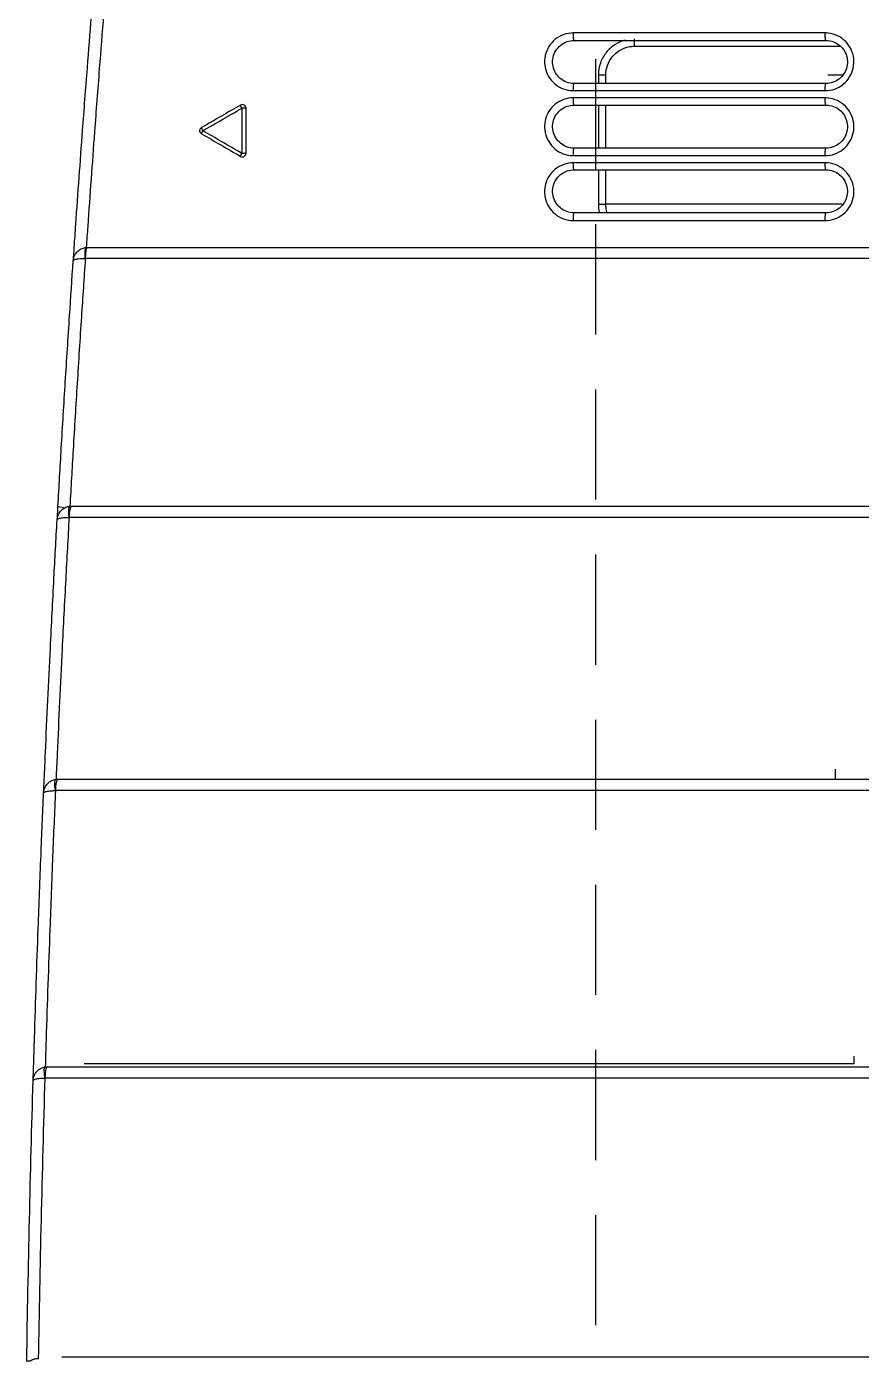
# Model space of a CAD drawing. Header units: inches. Extents: x 4000 to 56200, y 2703 to 36422.
# Drawn here: x 15843.9 to 15900.7, y 17862 to 17953 of the extents above; entities that cross this region are included whole.
import ezdxf

# ---------------------------------------------------------------- set-up
doc = ezdxf.new("R2010")
doc.units = ezdxf.units.IN
doc.header["$LTSCALE"] = 30
doc.header["$MEASUREMENT"] = 0
doc.linetypes.add('HIDDEN', pattern=[0.375, 0.25, -0.125])
doc.layers.add('06-LIGHT', color=4, linetype='Continuous')

# ---------------------------------------------------------------- blocks, each defined once
blk = doc.blocks.new('1370')
at = {"color": 8}
for p, q in [((15898.439, 17949.679), (15899.466, 17949.679)), ((15899.433, 17940.866), (15883.333, 17940.866))]:
    blk.add_line(p, q, dxfattribs=at)
at = {"color": 1, "linetype": 'HIDDEN'}
blk.add_lwpolyline([(17175.401, 17588.849), (17175.401, 18029.501), (15882.625, 18029.501), (15882.625, 17588.849)], close=True, dxfattribs=at)
at = {"color": 8}
for centre, start, end in [((15858.589, 17947.413), 0, 120), ((15858.589, 17944.344), 240, 0)]:
    blk.add_arc(centre, 0.245, start, end, dxfattribs=at)
at = {"color": 8, "extrusion": (0, 0, -1)}
blk.add_arc((-15855.931, 17945.879), 0.245, 300, 60, dxfattribs=at)
for centre, major_axis, ratio, start_param, end_param in [((15881.179, 17952.522), (0, -0.49), 0.120552, 0, 1.609749), ((15882.844, 17949.679), (-0.49, 0), 0.00112, 1.53589, 3.141593), ((15898.316, 17948.605), (0, -0.49), 0.10335, 1.576989, 3.141593), ((15858.589, 17947.413), (-0.122, 0.212), 0.132333, 4.784137, 6.283185), ((15858.589, 17947.413), (0.245, 0), 0.003959, 0, 1.721518), ((15855.931, 17945.879), (-0.122, 0.212), 0.14247, 4.775685, 6.283185), ((15855.931, 17945.879), (0.122, 0.212), 0.126402, 3.141593, 4.620752), ((15858.589, 17944.344), (0.122, 0.212), 0.116328, 3.141593, 4.612423), ((15858.589, 17944.344), (-0.245, 0), 0.028883, 3.141593, 4.863098), ((15882.844, 17940.866), (-0.49, 0), 0.00112, 1.53589, 3.141593), ((15848.027, 17937.144), (0.08, -0.779), 0.16865, 1.619684, 3.142132), ((15848.047, 17937.145), (0, 0.783), 0.172581, 4.743891, 6.283185), ((15846.927, 17919.518), (0.094, -0.778), 0.175481, 1.613044, 3.142228), ((15846.001, 17900.912), (0.109, -0.776), 0.18309, 1.608242, 3.142333), ((15845.287, 17881.327), (0.124, -0.773), 0.18902, 1.609012, 3.142438)]:
    blk.add_ellipse(centre, major_axis=major_axis, ratio=ratio, start_param=start_param, end_param=end_param, dxfattribs=at)
at = {"color": 8, "extrusion": (-1.34547e-29, 5.49329e-14, -1)}
for centre, major_axis, ratio, start_param, end_param in [((15885.292, 17952.127), (0, 0.49), 0.0349, 3.141593, 4.713595), ((15898.316, 17952.522), (0, 0.49), 0.103408, 3.141593, 4.75217), ((15881.179, 17948.605), (0, 0.49), 0.120728, 4.718615, 6.283185), ((15881.179, 17948.115), (0, 0.49), 0.120738, 3.141593, 4.714524), ((15898.316, 17948.115), (0, 0.49), 0.10333, 3.141593, 4.714382), ((15881.179, 17944.198), (0, 0.49), 0.120719, 4.68176, 6.283185), ((15898.316, 17944.198), (0, 0.49), 0.103065, 4.680761, 6.283185), ((15881.179, 17943.709), (0, 0.49), 0.120705, 3.141593, 4.677658), ((15898.316, 17943.709), (0, 0.49), 0.103019, 3.141593, 4.676553), ((15881.179, 17939.792), (0, 0.49), 0.120491, 4.644768, 6.283185), ((15898.316, 17939.792), (0, 0.49), 0.102549, 4.642806, 6.283185), ((15846.951, 17919.519), (0, 0.783), 0.179084, 4.733363, 6.283185), ((15846.029, 17900.914), (0, 0.783), 0.1863, 4.724017, 6.283185), ((15845.318, 17881.329), (0, 0.783), 0.192414, 4.720156, 6.283185)]:
    blk.add_ellipse(centre, major_axis=major_axis, ratio=ratio, start_param=start_param, end_param=end_param, dxfattribs=at)
at = {"color": 8}
for points, knots in [([(15847.139, 17937.928), (15847.139, 17937.928), (15847.139, 17937.929), (15847.175, 17938.451), (15847.211, 17938.974), (15847.395, 17941.627), (15847.549, 17943.762), (15847.813, 17947.32), (15847.921, 17948.744), (15848.122, 17951.336), (15848.214, 17952.506), (15848.307, 17953.674)], [0, 0, 0, 0, 0.000004, 0.000004, 0.099857, 0.099857, 0.50649, 0.50649, 0.77742, 0.77742, 1, 1, 1, 1]), ([(15849.136, 17953.827), (15849.037, 17952.588), (15848.939, 17951.347), (15848.733, 17948.674), (15848.624, 17947.24), (15848.359, 17943.656), (15848.205, 17941.506), (15848.023, 17938.884), (15847.99, 17938.406), (15847.958, 17937.929), (15847.958, 17937.928), (15847.958, 17937.928)], [0, 0, 0, 0, 0.233824, 0.233824, 0.504066, 0.504066, 0.909668, 0.909668, 0.999996, 0.999996, 1, 1, 1, 1]), ([(15881.12, 17952.541), (15880.9, 17952.541), (15880.677, 17952.502), (15880.262, 17952.356), (15880.064, 17952.245), (15879.72, 17951.968), (15879.57, 17951.798), (15879.339, 17951.423), (15879.254, 17951.214), (15879.16, 17950.786), (15879.149, 17950.561), (15879.2, 17950.127), (15879.262, 17949.911), (15879.453, 17949.518), (15879.583, 17949.335), (15879.893, 17949.025), (15880.077, 17948.895), (15880.472, 17948.705), (15880.69, 17948.643), (15880.979, 17948.612), (15881.049, 17948.608), (15881.12, 17948.608)], [0, 0, 0, 0, 0.107882, 0.107882, 0.215881, 0.215881, 0.323448, 0.323448, 0.430427, 0.430427, 0.537061, 0.537061, 0.643664, 0.643664, 0.750524, 0.750524, 0.857857, 0.857857, 0.965748, 0.965748, 1, 1, 1, 1]), ([(15898.265, 17952.541), (15897.94, 17952.541), (15897.616, 17952.541), (15895.993, 17952.541), (15894.694, 17952.541), (15889.301, 17952.541), (15885.209, 17952.541), (15881.12, 17952.541)], [0, 0, 0, 0, 0.056755, 0.056755, 0.283775, 0.283775, 1, 1, 1, 1]), ([(15898.265, 17948.608), (15898.485, 17948.608), (15898.708, 17948.646), (15899.124, 17948.793), (15899.322, 17948.903), (15899.665, 17949.181), (15899.815, 17949.351), (15900.046, 17949.726), (15900.131, 17949.935), (15900.225, 17950.364), (15900.236, 17950.588), (15900.185, 17951.023), (15900.122, 17951.238), (15899.932, 17951.631), (15899.802, 17951.814), (15899.492, 17952.123), (15899.308, 17952.254), (15898.912, 17952.444), (15898.694, 17952.506), (15898.405, 17952.537), (15898.335, 17952.541), (15898.265, 17952.541)], [0, 0, 0, 0, 0.10783, 0.10783, 0.215762, 0.215762, 0.323471, 0.323471, 0.430614, 0.430614, 0.537253, 0.537253, 0.64376, 0.64376, 0.750608, 0.750608, 0.858075, 0.858075, 0.966084, 0.966084, 1, 1, 1, 1]), ([(15881.179, 17949.094), (15881.126, 17949.094), (15881.073, 17949.097), (15880.857, 17949.121), (15880.694, 17949.167), (15880.397, 17949.309), (15880.259, 17949.406), (15880.027, 17949.637), (15879.93, 17949.774), (15879.787, 17950.068), (15879.739, 17950.229), (15879.701, 17950.553), (15879.71, 17950.721), (15879.781, 17951.041), (15879.844, 17951.198), (15880.018, 17951.477), (15880.13, 17951.604), (15880.387, 17951.811), (15880.536, 17951.894), (15880.847, 17952.004), (15881.015, 17952.032), (15881.179, 17952.032)], [0, 0, 0, 0, 0.034419, 0.034419, 0.142762, 0.142762, 0.250327, 0.250327, 0.357125, 0.357125, 0.463407, 0.463407, 0.569594, 0.569594, 0.676176, 0.676176, 0.783568, 0.783568, 0.891704, 0.891704, 1, 1, 1, 1]), ([(15884.645, 17952.045), (15884.41, 17951.983), (15884.182, 17951.884), (15883.744, 17951.61), (15883.534, 17951.422), (15883.192, 17950.994), (15883.055, 17950.748), (15882.874, 17950.231), (15882.827, 17949.954), (15882.827, 17949.68)], [0, 0, 0, 0, 0.228215, 0.228215, 0.485519, 0.485519, 0.742758, 0.742758, 1, 1, 1, 1]), ([(15883.333, 17949.679), (15883.333, 17949.898), (15883.371, 17950.12), (15883.516, 17950.534), (15883.625, 17950.731), (15883.899, 17951.073), (15884.067, 17951.223), (15884.439, 17951.456), (15884.647, 17951.541), (15885.002, 17951.621), (15885.147, 17951.638), (15885.292, 17951.638)], [0, 0, 0, 0, 0.214742, 0.214742, 0.429493, 0.429493, 0.644321, 0.644321, 0.859295, 0.859295, 1, 1, 1, 1]), ([(15898.316, 17952.032), (15898.368, 17952.032), (15898.421, 17952.029), (15898.637, 17952.006), (15898.8, 17951.959), (15899.097, 17951.817), (15899.235, 17951.72), (15899.467, 17951.489), (15899.565, 17951.352), (15899.708, 17951.059), (15899.755, 17950.898), (15899.793, 17950.574), (15899.785, 17950.406), (15899.714, 17950.086), (15899.651, 17949.929), (15899.477, 17949.649), (15899.365, 17949.522), (15899.108, 17949.315), (15898.959, 17949.232), (15898.648, 17949.123), (15898.48, 17949.094), (15898.316, 17949.094)], [0, 0, 0, 0, 0.034044, 0.034044, 0.142449, 0.142449, 0.250168, 0.250168, 0.356996, 0.356996, 0.463211, 0.463211, 0.569418, 0.569418, 0.67619, 0.67619, 0.783761, 0.783761, 0.891835, 0.891835, 1, 1, 1, 1]), ([(15881.12, 17948.608), (15881.444, 17948.608), (15881.768, 17948.608), (15883.388, 17948.608), (15884.685, 17948.608), (15890.073, 17948.608), (15894.168, 17948.608), (15898.265, 17948.608)], [0, 0, 0, 0, 0.056754, 0.056754, 0.283771, 0.283771, 1, 1, 1, 1]), ([(15858.467, 17947.625), (15858.032, 17947.375), (15857.598, 17947.124), (15856.712, 17946.612), (15856.26, 17946.352), (15855.809, 17946.091)], [0, 0, 0, 0, 0.489926, 0.489926, 1, 1, 1, 1]), ([(15881.12, 17948.116), (15880.899, 17948.116), (15880.676, 17948.078), (15880.259, 17947.93), (15880.061, 17947.819), (15879.717, 17947.541), (15879.567, 17947.369), (15879.336, 17946.993), (15879.252, 17946.782), (15879.159, 17946.352), (15879.148, 17946.126), (15879.202, 17945.691), (15879.266, 17945.475), (15879.46, 17945.083), (15879.591, 17944.901), (15879.902, 17944.594), (15880.085, 17944.465), (15880.48, 17944.278), (15880.697, 17944.217), (15880.982, 17944.187), (15881.051, 17944.183), (15881.12, 17944.183)], [0, 0, 0, 0, 0.108286, 0.108286, 0.21667, 0.21667, 0.324851, 0.324851, 0.432489, 0.432489, 0.539562, 0.539562, 0.646218, 0.646218, 0.752731, 0.752731, 0.859444, 0.859444, 0.966684, 0.966684, 1, 1, 1, 1]), ([(15881.179, 17944.688), (15881.128, 17944.688), (15881.076, 17944.69), (15880.862, 17944.713), (15880.7, 17944.759), (15880.404, 17944.898), (15880.266, 17944.995), (15880.033, 17945.224), (15879.934, 17945.36), (15879.79, 17945.653), (15879.741, 17945.814), (15879.701, 17946.139), (15879.709, 17946.308), (15879.779, 17946.629), (15879.842, 17946.787), (15880.015, 17947.068), (15880.128, 17947.196), (15880.385, 17947.404), (15880.534, 17947.487), (15880.846, 17947.597), (15881.014, 17947.625), (15881.179, 17947.625)], [0, 0, 0, 0, 0.033474, 0.033474, 0.14108, 0.14108, 0.247873, 0.247873, 0.354169, 0.354169, 0.460411, 0.460411, 0.567043, 0.567043, 0.674393, 0.674393, 0.782562, 0.782562, 0.891233, 0.891233, 1, 1, 1, 1]), ([(15898.265, 17948.116), (15897.94, 17948.116), (15897.616, 17948.116), (15895.993, 17948.116), (15894.694, 17948.116), (15889.301, 17948.116), (15885.209, 17948.116), (15881.12, 17948.116)], [0, 0, 0, 0, 0.056754, 0.056754, 0.28377, 0.28377, 1, 1, 1, 1]), ([(15882.827, 17947.625), (15882.827, 17946.678), (15882.827, 17945.731), (15882.827, 17944.752), (15882.827, 17944.72), (15882.827, 17944.688)], [0, 0, 0, 0, 0.967399, 0.967399, 1, 1, 1, 1]), ([(15883.333, 17944.688), (15883.333, 17945.046), (15883.333, 17945.404), (15883.333, 17946.383), (15883.333, 17947.004), (15883.333, 17947.625)], [0, 0, 0, 0, 0.365767, 0.365767, 1, 1, 1, 1]), ([(15898.265, 17944.183), (15898.486, 17944.183), (15898.709, 17944.221), (15899.125, 17944.368), (15899.323, 17944.479), (15899.667, 17944.757), (15899.817, 17944.928), (15900.048, 17945.305), (15900.133, 17945.516), (15900.226, 17945.946), (15900.237, 17946.172), (15900.183, 17946.607), (15900.119, 17946.823), (15899.926, 17947.215), (15899.795, 17947.397), (15899.485, 17947.704), (15899.301, 17947.833), (15898.906, 17948.021), (15898.689, 17948.082), (15898.403, 17948.112), (15898.334, 17948.116), (15898.265, 17948.116)], [0, 0, 0, 0, 0.108108, 0.108108, 0.216298, 0.216298, 0.324535, 0.324535, 0.432347, 0.432347, 0.539476, 0.539476, 0.646052, 0.646052, 0.752517, 0.752517, 0.859336, 0.859336, 0.966737, 0.966737, 1, 1, 1, 1]), ([(15898.316, 17947.625), (15898.367, 17947.625), (15898.419, 17947.623), (15898.633, 17947.6), (15898.796, 17947.554), (15899.092, 17947.414), (15899.23, 17947.318), (15899.463, 17947.088), (15899.561, 17946.952), (15899.705, 17946.66), (15899.753, 17946.499), (15899.793, 17946.173), (15899.786, 17946.005), (15899.716, 17945.683), (15899.652, 17945.526), (15899.479, 17945.244), (15899.366, 17945.117), (15899.109, 17944.909), (15898.96, 17944.826), (15898.648, 17944.716), (15898.481, 17944.688), (15898.316, 17944.688)], [0, 0, 0, 0, 0.033385, 0.033385, 0.141099, 0.141099, 0.248011, 0.248011, 0.354289, 0.354289, 0.460473, 0.460473, 0.56718, 0.56718, 0.674743, 0.674743, 0.783016, 0.783016, 0.891497, 0.891497, 1, 1, 1, 1]), ([(15855.893, 17945.875), (15856.345, 17946.136), (15856.797, 17946.397), (15857.683, 17946.91), (15858.118, 17947.161), (15858.552, 17947.412)], [0, 0, 0, 0, 0.510078, 0.510078, 1, 1, 1, 1]), ([(15858.552, 17947.412), (15858.552, 17946.899), (15858.552, 17946.385), (15858.552, 17945.36), (15858.552, 17944.849), (15858.552, 17944.337)], [0, 0, 0, 0, 0.50116, 0.50116, 1, 1, 1, 1]), ([(15858.834, 17944.344), (15858.834, 17944.855), (15858.834, 17945.365), (15858.834, 17946.388), (15858.834, 17946.901), (15858.834, 17947.413)], [0, 0, 0, 0, 0.498839, 0.498839, 1, 1, 1, 1]), ([(15858.552, 17944.337), (15858.099, 17944.599), (15857.647, 17944.861), (15856.76, 17945.374), (15856.327, 17945.624), (15855.893, 17945.875)], [0, 0, 0, 0, 0.510714, 0.510714, 1, 1, 1, 1]), ([(15855.809, 17945.667), (15856.242, 17945.417), (15856.675, 17945.167), (15857.561, 17944.655), (15858.014, 17944.394), (15858.467, 17944.132)], [0, 0, 0, 0, 0.489286, 0.489286, 1, 1, 1, 1]), ([(15881.12, 17944.183), (15881.444, 17944.183), (15881.768, 17944.183), (15883.388, 17944.183), (15884.685, 17944.183), (15890.073, 17944.183), (15894.168, 17944.183), (15898.265, 17944.183)], [0, 0, 0, 0, 0.056754, 0.056754, 0.283772, 0.283772, 1, 1, 1, 1]), ([(15881.12, 17943.692), (15880.899, 17943.692), (15880.675, 17943.653), (15880.258, 17943.505), (15880.06, 17943.394), (15879.716, 17943.115), (15879.566, 17942.943), (15879.335, 17942.565), (15879.25, 17942.353), (15879.158, 17941.92), (15879.149, 17941.694), (15879.205, 17941.257), (15879.27, 17941.041), (15879.466, 17940.649), (15879.598, 17940.467), (15879.91, 17940.163), (15880.094, 17940.036), (15880.488, 17939.851), (15880.704, 17939.791), (15880.987, 17939.762), (15881.054, 17939.759), (15881.12, 17939.759)], [0, 0, 0, 0, 0.108501, 0.108501, 0.217078, 0.217078, 0.325752, 0.325752, 0.434077, 0.434077, 0.541746, 0.541746, 0.648671, 0.648671, 0.755015, 0.755015, 0.861181, 0.861181, 0.967704, 0.967704, 1, 1, 1, 1]), ([(15881.179, 17940.281), (15881.129, 17940.281), (15881.079, 17940.284), (15880.867, 17940.305), (15880.706, 17940.35), (15880.41, 17940.488), (15880.272, 17940.583), (15880.038, 17940.811), (15879.939, 17940.946), (15879.792, 17941.239), (15879.743, 17941.4), (15879.701, 17941.727), (15879.708, 17941.896), (15879.777, 17942.219), (15879.841, 17942.377), (15880.014, 17942.66), (15880.127, 17942.788), (15880.384, 17942.996), (15880.533, 17943.08), (15880.845, 17943.19), (15881.013, 17943.219), (15881.179, 17943.219)], [0, 0, 0, 0, 0.032428, 0.032428, 0.139186, 0.139186, 0.24526, 0.24526, 0.35125, 0.35125, 0.457712, 0.457712, 0.565001, 0.565001, 0.673185, 0.673185, 0.782019, 0.782019, 0.891004, 0.891004, 1, 1, 1, 1]), ([(15898.265, 17943.691), (15897.941, 17943.691), (15897.616, 17943.691), (15895.993, 17943.691), (15894.694, 17943.691), (15889.301, 17943.691), (15885.209, 17943.691), (15881.12, 17943.692)], [0, 0, 0, 0, 0.056754, 0.056754, 0.283773, 0.283773, 1, 1, 1, 1]), ([(15883.333, 17940.866), (15883.333, 17941.193), (15883.333, 17941.519), (15883.333, 17942.303), (15883.333, 17942.761), (15883.333, 17943.219)], [0, 0, 0, 0, 0.416195, 0.416195, 1, 1, 1, 1]), ([(15898.266, 17939.758), (15898.486, 17939.758), (15898.71, 17939.796), (15899.126, 17939.943), (15899.324, 17940.054), (15899.667, 17940.332), (15899.818, 17940.504), (15900.049, 17940.881), (15900.134, 17941.093), (15900.227, 17941.526), (15900.237, 17941.753), (15900.182, 17942.19), (15900.116, 17942.406), (15899.921, 17942.798), (15899.79, 17942.979), (15899.478, 17943.284), (15899.294, 17943.412), (15898.9, 17943.598), (15898.684, 17943.658), (15898.4, 17943.687), (15898.332, 17943.691), (15898.265, 17943.691)], [0, 0, 0, 0, 0.108185, 0.108185, 0.216425, 0.216425, 0.325056, 0.325056, 0.433562, 0.433562, 0.541346, 0.541346, 0.64822, 0.64822, 0.754494, 0.754494, 0.860743, 0.860743, 0.967469, 0.967469, 1, 1, 1, 1]), ([(15898.316, 17943.219), (15898.366, 17943.219), (15898.417, 17943.216), (15898.629, 17943.194), (15898.791, 17943.149), (15899.087, 17943.011), (15899.225, 17942.915), (15899.458, 17942.687), (15899.557, 17942.552), (15899.703, 17942.259), (15899.752, 17942.098), (15899.794, 17941.771), (15899.786, 17941.602), (15899.717, 17941.278), (15899.653, 17941.12), (15899.479, 17940.838), (15899.366, 17940.71), (15899.109, 17940.503), (15898.961, 17940.42), (15898.649, 17940.31), (15898.481, 17940.281), (15898.316, 17940.281)], [0, 0, 0, 0, 0.032628, 0.032628, 0.139536, 0.139536, 0.245702, 0.245702, 0.351641, 0.351641, 0.458067, 0.458067, 0.565498, 0.565498, 0.673919, 0.673919, 0.782769, 0.782769, 0.891417, 0.891417, 1, 1, 1, 1]), ([(15882.827, 17940.867), (15882.827, 17940.687), (15882.847, 17940.506), (15882.89, 17940.314), (15882.894, 17940.296), (15882.898, 17940.279)], [0, 0, 0, 0, 0.90979, 0.90979, 1, 1, 1, 1]), ([(15883.425, 17940.275), (15883.408, 17940.328), (15883.393, 17940.383), (15883.349, 17940.578), (15883.333, 17940.722), (15883.333, 17940.866)], [0, 0, 0, 0, 0.282022, 0.282022, 1, 1, 1, 1]), ([(15881.12, 17939.759), (15881.444, 17939.759), (15881.768, 17939.758), (15883.389, 17939.758), (15884.685, 17939.758), (15890.074, 17939.758), (15894.168, 17939.758), (15898.266, 17939.758)], [0, 0, 0, 0, 0.056756, 0.056756, 0.283781, 0.283781, 1, 1, 1, 1]), ([(15847.071, 17937.016), (15847.071, 17937.018), (15847.071, 17937.02), (15847.077, 17937.101), (15847.093, 17937.18), (15847.141, 17937.327), (15847.173, 17937.396), (15847.275, 17937.562), (15847.357, 17937.654), (15847.52, 17937.779), (15847.595, 17937.822), (15847.761, 17937.891), (15847.854, 17937.914), (15847.948, 17937.924)], [0, 0, 0, 0, 0.004597, 0.004597, 0.179597, 0.179597, 0.345088, 0.345088, 0.609538, 0.609538, 0.795853, 0.795853, 1, 1, 1, 1]), ([(15848.047, 17937.929), (15859.258, 17937.929), (15870.54, 17937.929), (15893.141, 17937.929), (15904.465, 17937.929), (15915.806, 17937.928)], [0, 0, 0, 0, 0.5, 0.5, 1, 1, 1, 1]), ([(15846.031, 17920.302), (15846.031, 17920.302), (15846.031, 17920.302), (15846.105, 17921.62), (15846.181, 17922.939), (15846.347, 17925.758), (15846.438, 17927.258), (15846.625, 17930.26), (15846.721, 17931.761), (15846.902, 17934.513), (15846.986, 17935.765), (15847.071, 17937.016)], [0, 0, 0, 0, 0.000004, 0.000004, 0.237138, 0.237138, 0.506455, 0.506455, 0.775615, 0.775615, 1, 1, 1, 1]), ([(15847.892, 17937.169), (15847.802, 17935.847), (15847.713, 17934.525), (15847.528, 17931.692), (15847.431, 17930.182), (15847.243, 17927.162), (15847.152, 17925.652), (15846.987, 17922.86), (15846.914, 17921.577), (15846.842, 17920.296)], [0, 0, 0, 0, 0.234873, 0.234873, 0.503118, 0.503118, 0.771519, 0.771519, 1, 1, 1, 1]), ([(15847.071, 17937.016), (15847.071, 17937.016), (15847.071, 17937.017), (15847.073, 17937.034), (15847.084, 17937.051), (15847.123, 17937.08), (15847.151, 17937.094), (15847.242, 17937.125), (15847.319, 17937.141), (15847.475, 17937.16), (15847.547, 17937.165), (15847.708, 17937.171), (15847.8, 17937.172), (15847.892, 17937.169)], [0, 0, 0, 0, 0.004597, 0.004597, 0.179593, 0.179593, 0.345083, 0.345083, 0.60954, 0.60954, 0.795855, 0.795855, 1, 1, 1, 1]), ([(15915.747, 17937.165), (15904.394, 17937.167), (15893.056, 17937.169), (15870.431, 17937.17), (15859.136, 17937.172), (15847.912, 17937.17)], [0, 0, 0, 0, 0.5, 0.5, 1, 1, 1, 1]), ([(15845.974, 17919.378), (15845.974, 17919.38), (15845.974, 17919.382), (15845.979, 17919.462), (15845.993, 17919.54), (15846.038, 17919.685), (15846.069, 17919.753), (15846.166, 17919.921), (15846.248, 17920.015), (15846.409, 17920.143), (15846.483, 17920.188), (15846.648, 17920.259), (15846.74, 17920.284), (15846.834, 17920.295)], [0, 0, 0, 0, 0.004615, 0.004615, 0.177182, 0.177182, 0.340693, 0.340693, 0.607806, 0.607806, 0.794758, 0.794758, 1, 1, 1, 1]), ([(15845.98, 17919.378), (15845.99, 17919.558), (15846, 17919.738), (15846.017, 17920.046), (15846.024, 17920.174), (15846.031, 17920.302), (15846.031, 17920.302), (15846.031, 17920.302)], [0, 0, 0, 0, 0.584735, 0.584735, 0.999937, 0.999937, 1, 1, 1, 1]), ([(15846.951, 17920.302), (15858.138, 17920.302), (15869.414, 17920.302), (15891.995, 17920.302), (15903.311, 17920.302), (15914.644, 17920.302)], [0, 0, 0, 0, 0.5, 0.5, 1, 1, 1, 1]), ([(15845.097, 17901.697), (15845.097, 17901.697), (15845.097, 17901.697), (15845.124, 17902.311), (15845.151, 17902.924), (15845.283, 17905.903), (15845.395, 17908.272), (15845.591, 17912.222), (15845.672, 17913.803), (15845.827, 17916.715), (15845.9, 17918.047), (15845.974, 17919.378)], [0, 0, 0, 0, 0.000003, 0.000003, 0.104408, 0.104408, 0.506463, 0.506463, 0.77438, 0.77438, 1, 1, 1, 1]), ([(15846.787, 17919.534), (15846.708, 17918.132), (15846.632, 17916.73), (15846.473, 17913.738), (15846.391, 17912.149), (15846.193, 17908.178), (15846.081, 17905.796), (15845.95, 17902.845), (15845.925, 17902.271), (15845.9, 17901.697), (15845.9, 17901.697), (15845.9, 17901.697)], [0, 0, 0, 0, 0.235564, 0.235564, 0.502554, 0.502554, 0.903218, 0.903218, 0.999997, 0.999997, 1, 1, 1, 1]), ([(15845.974, 17919.378), (15845.974, 17919.378), (15845.974, 17919.379), (15845.975, 17919.395), (15845.986, 17919.411), (15846.023, 17919.44), (15846.05, 17919.453), (15846.14, 17919.484), (15846.216, 17919.5), (15846.371, 17919.52), (15846.443, 17919.527), (15846.603, 17919.535), (15846.694, 17919.536), (15846.787, 17919.534)], [0, 0, 0, 0, 0.004615, 0.004615, 0.177178, 0.177178, 0.340689, 0.340689, 0.607806, 0.607806, 0.79476, 0.79476, 1, 1, 1, 1]), ([(15914.594, 17919.532), (15903.246, 17919.533), (15891.915, 17919.534), (15869.303, 17919.536), (15858.013, 17919.537), (15846.811, 17919.535)], [0, 0, 0, 0, 0.5, 0.5, 1, 1, 1, 1]), ([(15845.051, 17900.76), (15845.051, 17900.762), (15845.052, 17900.764), (15845.055, 17900.842), (15845.068, 17900.918), (15845.109, 17901.061), (15845.138, 17901.129), (15845.231, 17901.298), (15845.311, 17901.395), (15845.47, 17901.526), (15845.544, 17901.573), (15845.707, 17901.647), (15845.799, 17901.674), (15845.892, 17901.688)], [0, 0, 0, 0, 0.004636, 0.004636, 0.174161, 0.174161, 0.335167, 0.335167, 0.60541, 0.60541, 0.793318, 0.793318, 1, 1, 1, 1]), ([(15846.029, 17901.697), (15857.193, 17901.697), (15868.463, 17901.697), (15891.028, 17901.697), (15902.337, 17901.697), (15913.663, 17901.697)], [0, 0, 0, 0, 0.5, 0.5, 1, 1, 1, 1]), ([(15844.374, 17882.112), (15844.374, 17882.113), (15844.374, 17882.113), (15844.393, 17882.767), (15844.413, 17883.421), (15844.51, 17886.562), (15844.594, 17889.053), (15844.746, 17893.207), (15844.809, 17894.869), (15844.932, 17897.941), (15844.991, 17899.351), (15845.051, 17900.76)], [0, 0, 0, 0, 0.000003, 0.000003, 0.105523, 0.105523, 0.506415, 0.506415, 0.773572, 0.773572, 1, 1, 1, 1]), ([(15845.051, 17900.76), (15845.051, 17900.76), (15845.051, 17900.761), (15845.052, 17900.777), (15845.062, 17900.792), (15845.098, 17900.819), (15845.123, 17900.832), (15845.21, 17900.864), (15845.286, 17900.881), (15845.44, 17900.902), (15845.511, 17900.909), (15845.672, 17900.919), (15845.763, 17900.921), (15845.855, 17900.921)], [0, 0, 0, 0, 0.004636, 0.004636, 0.174157, 0.174157, 0.335163, 0.335163, 0.60541, 0.60541, 0.79332, 0.79332, 1, 1, 1, 1]), ([(15845.855, 17900.921), (15845.791, 17899.441), (15845.729, 17897.961), (15845.602, 17894.81), (15845.538, 17893.14), (15845.385, 17888.967), (15845.3, 17886.465), (15845.202, 17883.348), (15845.183, 17882.73), (15845.165, 17882.113), (15845.165, 17882.113), (15845.165, 17882.112)], [0, 0, 0, 0, 0.235766, 0.235766, 0.501866, 0.501866, 0.901174, 0.901174, 0.999997, 0.999997, 1, 1, 1, 1]), ([(15913.623, 17900.922), (15902.28, 17900.923), (15890.952, 17900.924), (15868.352, 17900.924), (15857.065, 17900.926), (15845.883, 17900.923)], [0, 0, 0, 0, 0.5, 0.5, 1, 1, 1, 1]), ([(15844.34, 17881.162), (15844.34, 17881.164), (15844.34, 17881.166), (15844.343, 17881.243), (15844.354, 17881.318), (15844.392, 17881.458), (15844.418, 17881.525), (15844.508, 17881.696), (15844.586, 17881.794), (15844.743, 17881.93), (15844.815, 17881.978), (15844.978, 17882.056), (15845.07, 17882.085), (15845.163, 17882.1)], [0, 0, 0, 0, 0.004657, 0.004657, 0.171178, 0.171178, 0.329678, 0.329678, 0.602664, 0.602664, 0.791782, 0.791782, 1, 1, 1, 1]), ([(15845.318, 17882.113), (15850.899, 17882.113), (15856.519, 17882.113), (15867.759, 17882.113), (15873.387, 17882.113), (15890.292, 17882.113), (15901.587, 17882.113), (15912.903, 17882.113)], [0, 0, 0, 0, 0.25, 0.25, 0.5, 0.5, 1, 1, 1, 1]), ([(15900.251, 17882.304), (15891.475, 17882.304), (15882.711, 17882.305), (15865.218, 17882.304), (15856.486, 17882.304), (15847.808, 17882.304)], [0, 0, 0, 0, 0.5, 0.5, 1, 1, 1, 1]), ([(15844.34, 17881.162), (15844.34, 17881.163), (15844.34, 17881.163), (15844.341, 17881.178), (15844.35, 17881.193), (15844.384, 17881.221), (15844.408, 17881.234), (15844.493, 17881.266), (15844.568, 17881.284), (15844.721, 17881.308), (15844.792, 17881.316), (15844.952, 17881.328), (15845.043, 17881.332), (15845.136, 17881.333)], [0, 0, 0, 0, 0.004657, 0.004657, 0.171177, 0.171177, 0.329676, 0.329676, 0.60266, 0.60266, 0.791779, 0.791779, 1, 1, 1, 1]), ([(15845.136, 17881.333), (15845.04, 17878.112), (15844.954, 17874.891), (15844.806, 17868.519), (15844.743, 17865.367), (15844.69, 17862.215)], [0, 0, 0, 0, 0.505483, 0.505483, 1, 1, 1, 1]), ([(15951.366, 17881.334), (15933.58, 17881.335), (15915.805, 17881.336), (15889.226, 17881.337), (15880.375, 17881.337), (15862.724, 17881.337), (15853.906, 17881.336), (15845.167, 17881.335)], [0, 0, 0, 0, 0.5, 0.5, 0.75, 0.75, 1, 1, 1, 1]), ([(15843.903, 17862.038), (15843.955, 17865.255), (15844.018, 17868.471), (15844.164, 17874.846), (15844.247, 17878.004), (15844.34, 17881.162)], [0, 0, 0, 0, 0.504534, 0.504534, 1, 1, 1, 1]), ([(15844.69, 17862.215), (15844.605, 17862.215), (15844.52, 17862.205), (15844.37, 17862.169), (15844.301, 17862.143), (15844.201, 17862.091), (15844.164, 17862.067), (15844.131, 17862.041)], [0, 0, 0, 0, 0.3816, 0.3816, 0.752011, 0.752011, 1, 1, 1, 1]), ([(15951.366, 17862.333), (15933.634, 17862.333), (15915.93, 17862.333), (15889.428, 17862.333), (15880.607, 17862.333), (15863.274, 17862.333), (15854.75, 17862.333), (15846.287, 17862.333)], [0, 0, 0, 0, 0.503675, 0.503675, 0.755513, 0.755513, 1, 1, 1, 1])]:
    blk.add_open_spline(points, degree=3, knots=knots, dxfattribs=at)
for points in [[(15881.179, 17952.032), (15886.885, 17952.032), (15892.598, 17952.032), (15898.316, 17952.032)], [(15885.292, 17951.638), (15889.963, 17951.638), (15894.633, 17951.638), (15899.304, 17951.638)], [(15882.827, 17949.68), (15882.827, 17949.485), (15882.827, 17949.289), (15882.827, 17949.094)], [(15883.333, 17949.094), (15883.333, 17949.289), (15883.333, 17949.484), (15883.333, 17949.679)], [(15898.316, 17949.094), (15892.598, 17949.094), (15886.885, 17949.094), (15881.179, 17949.094)], [(15881.179, 17947.625), (15886.885, 17947.625), (15892.598, 17947.625), (15898.316, 17947.625)], [(15898.316, 17944.688), (15892.598, 17944.688), (15886.885, 17944.688), (15881.179, 17944.688)], [(15881.179, 17943.219), (15886.885, 17943.219), (15892.598, 17943.219), (15898.316, 17943.219)], [(15882.827, 17943.219), (15882.827, 17942.435), (15882.827, 17941.651), (15882.827, 17940.867)], [(15898.316, 17940.281), (15892.598, 17940.281), (15886.885, 17940.281), (15881.179, 17940.281)], [(15847.077, 17937.016), (15847.097, 17937.32), (15847.118, 17937.624), (15847.139, 17937.928)], [(15847.948, 17937.924), (15847.981, 17937.927), (15848.014, 17937.929), (15848.047, 17937.929)], [(15847.912, 17937.17), (15847.905, 17937.17), (15847.899, 17937.17), (15847.892, 17937.169)], [(15846.031, 17920.302), (15846.028, 17920.27), (15846.215, 17920.228), (15846.507, 17920.195)], [(15846.834, 17920.295), (15846.873, 17920.3), (15846.912, 17920.302), (15846.951, 17920.302)], [(15846.811, 17919.535), (15846.803, 17919.535), (15846.795, 17919.535), (15846.787, 17919.534)], [(15898.973, 17901.697), (15898.973, 17901.926), (15898.973, 17902.154), (15898.973, 17902.383)], [(15845.057, 17900.76), (15845.07, 17901.072), (15845.084, 17901.384), (15845.097, 17901.697)], [(15845.892, 17901.688), (15845.938, 17901.694), (15845.983, 17901.697), (15846.029, 17901.697)], [(15846.577, 17901.697), (15846.578, 17901.697), (15846.579, 17901.697), (15846.58, 17901.697)], [(15845.883, 17900.923), (15845.874, 17900.923), (15845.864, 17900.922), (15845.855, 17900.921)], [(15844.346, 17881.162), (15844.355, 17881.479), (15844.364, 17881.796), (15844.374, 17882.113)], [(15845.163, 17882.1), (15845.214, 17882.108), (15845.266, 17882.113), (15845.318, 17882.113)], [(15900.251, 17882.304), (15900.251, 17882.477), (15900.251, 17882.649), (15900.251, 17882.822)], [(15845.167, 17881.335), (15845.157, 17881.335), (15845.146, 17881.334), (15845.136, 17881.333)], [(15844.129, 17862.041), (15843.984, 17862.043), (15843.902, 17862.045), (15843.903, 17862.045)]]:
    blk.add_open_spline(points, degree=3, dxfattribs=at)

msp = doc.modelspace()

# ---------------------------------------------------------------- block references
at = {"layer": '06-LIGHT'}
msp.add_blockref('1370', (0, 0), dxfattribs=at)

doc.saveas('drawing.dxf')
